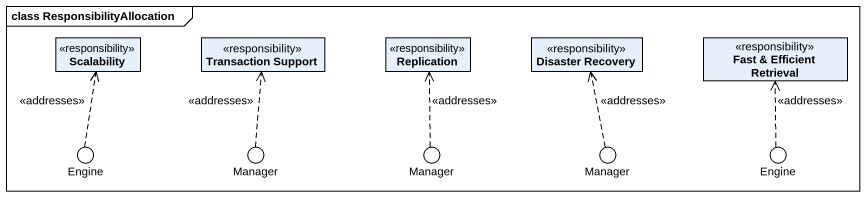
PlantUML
@startuml
mainframe class ResponsibilityAllocation
allowmixing
hide circle
hide empty members
class Scalability <<responsibility>>
class "Transaction Support" as Transaction_Support <<responsibility>>
class Replication <<responsibility>>
class "Disaster Recovery" as Disaster_Recovery <<responsibility>>
class "Fast & Efficient Retrieval" as Fast_Efficient_Retrieval <<responsibility>>
() Engine
() Manager
() "Manager" as Manager_2
() "Manager" as Manager_3
() "Engine" as Engine_2
Engine .up.> Scalability : <<addresses>>
Manager .up.> Transaction_Support : <<addresses>>
Manager_2 .up.> Replication : <<addresses>>
Manager_3 .up.> Disaster_Recovery : <<addresses>>
Engine_2 .up.> Fast_Efficient_Retrieval : <<addresses>>
@enduml
